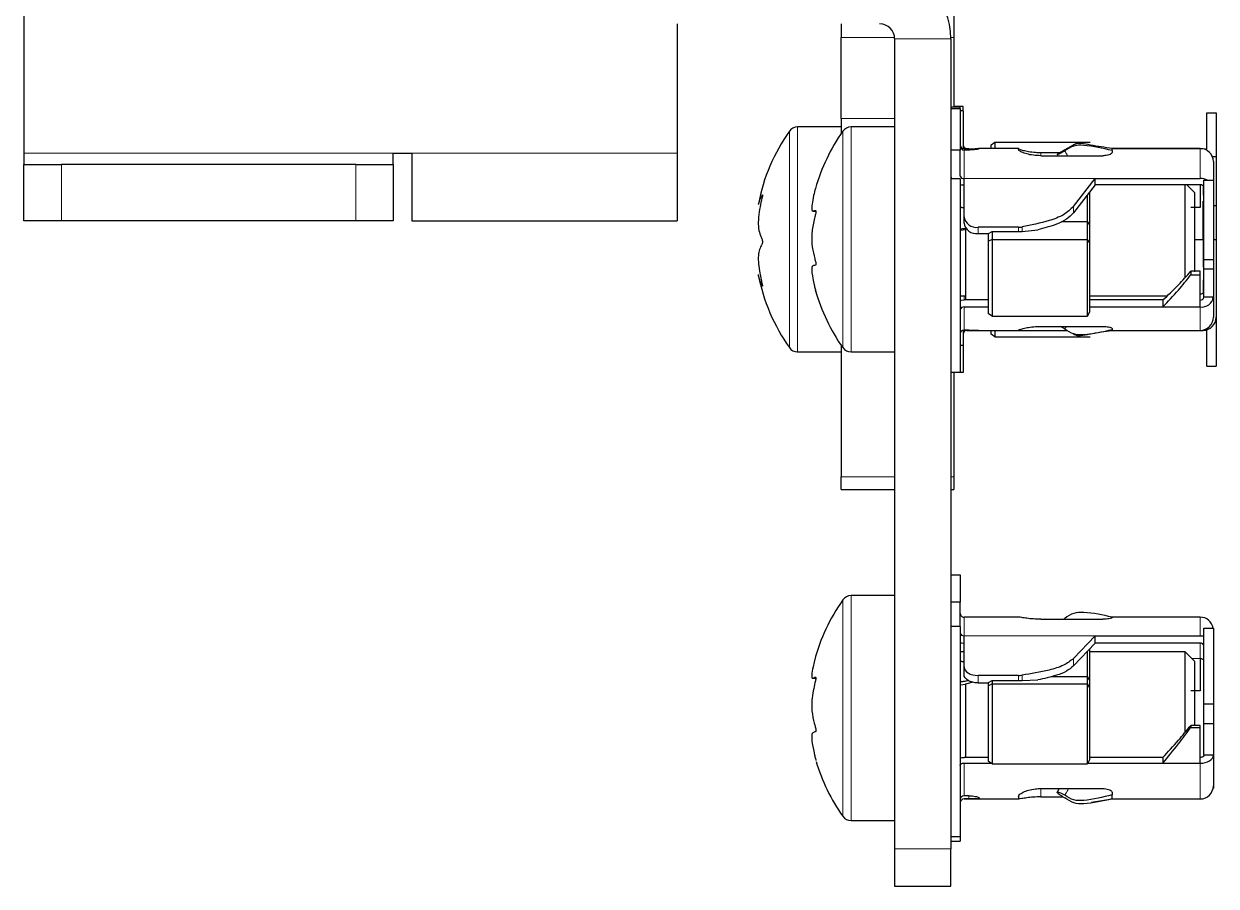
# Model space of a CAD drawing. Header units: millimetres. Extents: x -431 to 638, y -14 to 1990.
# Drawn here: x -81.8 to -18.2, y -14.5 to 31.5 of the extents above; entities that cross this region are included whole.
import ezdxf

# ---------------------------------------------------------------- set-up
doc = ezdxf.new("R2010")
doc.units = ezdxf.units.MM

msp = doc.modelspace()

# ---------------------------------------------------------------- linework, layer by layer
at = {"color": 7, "linetype": 'Continuous', "lineweight": 25}
for p, q in [((-81.843, 38.025), (-81.843, 24.625)), ((-32.243, 35.419), (-32.243, 30.802)), ((-46.993, 31.525), (-46.993, 24.625)), ((-38.243, 31.525), (-38.243, 30.802)), ((-38.243, 26.472), (-38.243, 30.802)), ((-35.393, 30.725), (-35.393, -12.475)), ((-32.393, 30.725), (-32.393, -12.475)), ((-32.243, 30.802), (-32.243, 27.125)), ((-32.393, 27.103), (-31.893, 27.103)), ((-32.393, 27.007), (-31.893, 27.007)), ((-31.743, 27.125), (-32.243, 27.125)), ((-31.893, 27.007), (-31.893, 27.103)), ((-31.893, 27.007), (-31.893, 24.778)), ((-31.743, 26.884), (-31.893, 26.884)), ((-31.743, 26.884), (-31.743, 27.125)), ((-31.743, 26.884), (-31.743, 24.867)), ((-18.743, 26.783), (-18.243, 26.783)), ((-18.743, 24.846), (-18.743, 26.783)), ((-18.243, 26.783), (-18.243, 24.441)), ((-38.243, 26.472), (-38.243, 25.677)), ((-38.243, 26.025), (-40.569, 26.025)), ((-35.393, 26.025), (-37.719, 26.025)), ((-31.443, 24.86), (-31.693, 24.86)), ((-31.543, 24.86), (-31.543, 24.875)), ((-31.543, 24.875), (-31.489, 24.875)), ((-28.793, 24.875), (-30.926, 24.875)), ((-30.893, 24.873), (-30.893, 24.864)), ((-30.243, 25.076), (-30.043, 25.218)), ((-30.243, 24.875), (-30.243, 25.076)), ((-30.043, 25.218), (-30.043, 24.875)), ((-30.043, 25.218), (-24.959, 25.218)), ((-28.793, 24.875), (-28.793, 24.82)), ((-25.865, 25.054), (-26.317, 24.805)), ((-19.093, 24.875), (-23.793, 24.875)), ((-23.793, 24.761), (-23.793, 24.875)), ((-23.793, 24.875), (-18.943, 24.875)), ((-81.843, 24.625), (-81.843, 24.025)), ((-62.143, 24.025), (-62.143, 24.625)), ((-62.143, 24.625), (-61.143, 24.625)), ((-61.143, 24.625), (-61.143, 21.025)), ((-46.993, 24.625), (-46.993, 21.025)), ((-31.893, 24.778), (-32.393, 24.778)), ((-31.893, 23.406), (-31.893, 24.778)), ((-31.443, 24.795), (-31.693, 24.795)), ((-27.593, 24.663), (-26.563, 24.663)), ((-27.593, 24.491), (-24.293, 24.491)), ((-26.721, 24.553), (-26.721, 24.556)), ((-26.721, 24.553), (-26.686, 24.491)), ((-23.793, 24.761), (-23.793, 24.662)), ((-18.446, 24.441), (-18.243, 24.441)), ((-18.393, 24.175), (-18.393, 23.193)), ((-18.243, 24.441), (-18.243, 21.831)), ((-81.843, 21.025), (-81.843, 24.025)), ((-81.843, 24.025), (-79.843, 24.025)), ((-64.143, 24.025), (-79.843, 24.025)), ((-64.143, 24.025), (-62.143, 24.025)), ((-62.143, 24.025), (-62.143, 21.025)), ((-31.893, 23.251), (-32.393, 23.251)), ((-31.893, 23.251), (-31.893, 12.948)), ((-31.693, 21.229), (-31.693, 23.272)), ((-25.848, 21.786), (-24.693, 23.272)), ((-24.693, 22.937), (-25.848, 21.451)), ((-24.693, 22.937), (-24.693, 23.272)), ((-24.693, 23.272), (-19.093, 23.272)), ((-19.093, 22.937), (-24.693, 22.937)), ((-19.893, 22.675), (-19.893, 22.937)), ((-19.393, 22.525), (-19.805, 22.937)), ((-18.893, 23.193), (-18.393, 23.193)), ((-18.893, 18.946), (-18.893, 23.193)), ((-18.393, 23.193), (-18.393, 18.946)), ((-25.109, 20.975), (-25.109, 22.403)), ((-24.993, 22.551), (-24.993, 20.82)), ((-19.893, 17.981), (-19.893, 22.675)), ((-19.393, 22.525), (-19.393, 22.234)), ((-19.093, 21.724), (-19.593, 21.724)), ((-19.393, 22.234), (-19.393, 18.295)), ((-18.393, 21.831), (-18.243, 21.831)), ((-18.243, 21.831), (-18.243, 20.025)), ((-79.843, 21.025), (-81.843, 21.025)), ((-64.143, 21.025), (-79.843, 21.025)), ((-62.143, 21.025), (-64.143, 21.025)), ((-61.143, 21.025), (-46.993, 21.025)), ((-39.744, 21.541), (-39.598, 21.541)), ((-31.693, 20.894), (-31.693, 21.229)), ((-31.893, 20.521), (-31.593, 20.558)), ((-31.593, 20.573), (-31.549, 20.584)), ((-31.593, 16.794), (-31.593, 20.573)), ((-28.792, 20.672), (-30.943, 20.672)), ((-30.393, 20.35), (-30.193, 20.44)), ((-30.193, 20.44), (-30.193, 20.014)), ((-30.193, 20.44), (-28.792, 20.44)), ((-28.598, 20.449), (-27.758, 20.534)), ((-26.485, 20.975), (-25.109, 20.975)), ((-25.109, 20.014), (-25.109, 20.975)), ((-24.993, 20.82), (-25.109, 20.975)), ((-24.993, 20.82), (-24.993, 19.869)), ((-30.943, 20.337), (-30.393, 20.337)), ((-30.393, 19.93), (-30.393, 20.35)), ((-30.193, 20.014), (-30.393, 19.93)), ((-30.393, 16.06), (-30.393, 19.93)), ((-30.193, 20.014), (-30.193, 15.924)), ((-30.193, 20.014), (-25.109, 20.014)), ((-25.109, 15.924), (-25.109, 20.014)), ((-24.993, 19.869), (-25.109, 20.014)), ((-24.993, 19.869), (-24.993, 16.16)), ((-19.393, 20.025), (-18.943, 20.025)), ((-18.943, 20.025), (-18.893, 20.025)), ((-18.393, 20.025), (-18.243, 20.025)), ((-18.243, 20.025), (-18.243, 15.875)), ((-18.893, 18.946), (-18.393, 18.946)), ((-18.893, 18.458), (-18.893, 18.946)), ((-18.893, 18.458), (-18.393, 18.458)), ((-18.893, 16.942), (-18.893, 18.458)), ((-18.393, 18.946), (-18.393, 18.458)), ((-18.393, 18.458), (-18.393, 16.942)), ((-19.593, 18.327), (-19.593, 18.132)), ((-19.093, 18.327), (-19.593, 18.327)), ((-19.593, 18.132), (-19.093, 18.132)), ((-19.093, 18.132), (-19.093, 18.327)), ((-31.893, 17.025), (-31.593, 17.025)), ((-30.393, 16.794), (-31.693, 16.794)), ((-24.993, 17.025), (-20.851, 17.025)), ((-21.093, 16.794), (-24.993, 16.794)), ((-21.093, 16.794), (-21.093, 16.422)), ((-18.393, 16.942), (-18.893, 16.942)), ((-18.393, 16.942), (-18.393, 15.875)), ((-31.693, 16.422), (-30.393, 16.422)), ((-30.193, 15.924), (-30.393, 16.06)), ((-30.193, 15.924), (-25.109, 15.924)), ((-24.993, 16.16), (-25.109, 15.924)), ((-24.993, 16.422), (-21.093, 16.422)), ((-21.093, 16.422), (-19.093, 16.422)), ((-27.593, 15.388), (-24.293, 15.388)), ((-23.793, 15.266), (-23.793, 15.207)), ((-18.243, 15.875), (-18.243, 13.268)), ((-31.743, 15.184), (-31.743, 14.393)), ((-31.443, 15.191), (-31.693, 15.191)), ((-31.543, 15.175), (-26.189, 15.175)), ((-30.926, 15.175), (-28.793, 15.175)), ((-30.243, 14.975), (-30.243, 15.175)), ((-30.043, 14.833), (-30.243, 14.975)), ((-30.043, 15.175), (-30.043, 14.833)), ((-30.043, 14.833), (-24.959, 14.833)), ((-28.793, 15.181), (-28.793, 15.175)), ((-23.793, 15.175), (-23.793, 15.207)), ((-23.793, 15.175), (-19.093, 15.175)), ((-23.793, 15.175), (-18.943, 15.175)), ((-18.743, 13.268), (-18.743, 15.205)), ((-40.569, 14.025), (-38.243, 14.025)), ((-38.243, 14.374), (-38.243, 7.356)), ((-37.719, 14.025), (-35.393, 14.025)), ((-31.893, 14.393), (-31.743, 14.393)), ((-31.743, 14.393), (-31.743, 12.925)), ((-32.393, 12.948), (-31.893, 12.948)), ((-32.243, 12.948), (-32.243, 7.356)), ((-31.743, 12.925), (-32.243, 12.925)), ((-18.743, 13.268), (-18.243, 13.268)), ((-38.243, 6.686), (-38.243, 7.356)), ((-32.243, 7.356), (-32.243, 6.686)), ((-38.243, 6.686), (-35.393, 6.686)), ((-32.393, 6.686), (-32.243, 6.686)), ((-32.393, 2.125), (-31.893, 2.125)), ((-31.893, 2.125), (-31.893, 0.674)), ((-35.393, 1.025), (-37.719, 1.025)), ((-31.893, 0.674), (-32.393, 0.674)), ((-31.893, -0.632), (-31.893, 0.674)), ((-31.893, -0.632), (-32.393, -0.632)), ((-31.893, -0.632), (-31.893, -11.826)), ((-31.399, -0.125), (-31.693, -0.125)), ((-28.774, -0.125), (-31.399, -0.125)), ((-27.593, -0.236), (-24.293, -0.236)), ((-19.093, -0.125), (-23.793, -0.125)), ((-23.793, -0.127), (-23.793, -0.125)), ((-23.793, -0.127), (-23.793, -0.155)), ((-31.693, -2.782), (-31.693, -1.116)), ((-25.848, -2.328), (-24.693, -1.116)), ((-24.693, -1.514), (-24.693, -1.116)), ((-24.693, -1.116), (-19.093, -1.116)), ((-18.893, -0.704), (-18.393, -0.704)), ((-18.893, -4.752), (-18.893, -0.704)), ((-18.393, -0.704), (-18.393, -4.752)), ((-24.693, -1.514), (-25.848, -2.725)), ((-24.993, -1.828), (-24.993, -3.476)), ((-19.093, -1.514), (-24.693, -1.514)), ((-31.693, -1.975), (-31.893, -1.975)), ((-25.109, -3.292), (-25.109, -1.95)), ((-19.893, -1.975), (-24.993, -1.975)), ((-19.393, -2.475), (-19.893, -1.975)), ((-19.893, -4.716), (-19.893, -1.975)), ((-19.393, -2.475), (-19.393, -4.759)), ((-31.693, -3.18), (-31.693, -2.782)), ((-39.77, -3.386), (-39.594, -3.386)), ((-31.893, -3.727), (-31.593, -3.708)), ((-31.593, -3.673), (-31.253, -3.591)), ((-31.593, -7.61), (-31.593, -3.673)), ((-28.792, -3.236), (-30.943, -3.236)), ((-30.943, -3.634), (-30.393, -3.634)), ((-30.393, -3.618), (-30.193, -3.512)), ((-30.393, -3.791), (-30.393, -3.618)), ((-30.193, -3.687), (-30.393, -3.791)), ((-30.393, -7.827), (-30.393, -3.791)), ((-30.193, -3.512), (-30.193, -3.687)), ((-30.193, -3.512), (-28.792, -3.512)), ((-30.193, -3.687), (-30.193, -7.952)), ((-30.193, -3.687), (-25.109, -3.687)), ((-28.598, -3.508), (-27.758, -3.473)), ((-27.021, -3.292), (-25.109, -3.292)), ((-25.109, -3.687), (-25.109, -3.292)), ((-24.993, -3.476), (-25.109, -3.292)), ((-25.109, -7.952), (-25.109, -3.687)), ((-24.993, -3.867), (-25.109, -3.687)), ((-24.993, -3.476), (-24.993, -3.867)), ((-24.993, -3.867), (-24.993, -7.735)), ((-19.093, -4.049), (-19.593, -4.049)), ((-19.893, -6.282), (-19.893, -4.716)), ((-19.393, -4.759), (-19.393, -5.914)), ((-18.893, -4.752), (-18.393, -4.752)), ((-18.893, -5.801), (-18.893, -4.752)), ((-18.393, -4.752), (-18.393, -5.801)), ((-19.593, -5.9), (-19.593, -6.007)), ((-19.093, -5.9), (-19.593, -5.9)), ((-19.593, -6.007), (-19.093, -6.007)), ((-19.093, -6.007), (-19.093, -5.9)), ((-18.893, -5.801), (-18.393, -5.801)), ((-18.893, -7.489), (-18.893, -5.801)), ((-18.393, -5.801), (-18.393, -7.489)), ((-30.393, -7.61), (-31.693, -7.61)), ((-21.093, -7.61), (-24.993, -7.61)), ((-21.093, -7.61), (-21.093, -7.913)), ((-18.393, -7.489), (-18.893, -7.489)), ((-18.393, -7.489), (-18.393, -9.125)), ((-31.693, -7.913), (-30.256, -7.913)), ((-30.193, -7.952), (-30.393, -7.827)), ((-30.193, -7.952), (-25.109, -7.952)), ((-24.993, -7.735), (-25.109, -7.952)), ((-25.088, -7.913), (-21.093, -7.913)), ((-21.093, -7.913), (-19.093, -7.913)), ((-27.593, -9.268), (-24.293, -9.268)), ((-26.721, -9.471), (-26.721, -9.466)), ((-26.611, -9.268), (-26.72, -9.462)), ((-23.793, -9.478), (-23.793, -9.608)), ((-18.404, -9.246), (-18.393, -9.246)), ((-18.393, -9.125), (-18.393, -9.246)), ((-31.443, -9.655), (-31.693, -9.655)), ((-31.693, -9.825), (-31.399, -9.825)), ((-31.443, -9.825), (-31.693, -9.825)), ((-31.399, -9.825), (-28.774, -9.825)), ((-30.893, -9.769), (-30.893, -9.791)), ((-28.793, -9.693), (-28.793, -9.821)), ((-27.593, -9.713), (-26.397, -9.713)), ((-24.885, -10.001), (-23.793, -9.814)), ((-23.793, -9.825), (-23.793, -9.608)), ((-23.793, -9.825), (-19.093, -9.825)), ((-37.719, -10.975), (-35.393, -10.975)), ((-32.393, -11.826), (-31.893, -11.826)), ((-32.393, -12.075), (-31.893, -12.075)), ((-31.893, -11.826), (-31.893, -12.075)), ((-35.393, -12.475), (-35.393, -14.475)), ((-32.393, -14.475), (-32.393, -12.475)), ((-35.393, -14.475), (-32.393, -14.475))]:
    msp.add_line(p, q, dxfattribs=at)
at = {"color": 8, "linetype": 'Continuous', "lineweight": 18}
for p, q in [((-38.243, 30.802), (-35.397, 30.802)), ((-35.393, 30.725), (-32.393, 30.725)), ((-32.394, 30.802), (-32.243, 30.802)), ((-35.393, 26.472), (-38.243, 26.472)), ((-41.01, 25.791), (-41.01, 25.797)), ((-41.01, 14.254), (-41.01, 25.791)), ((-40.569, 26.019), (-40.569, 26.025)), ((-40.569, 14.025), (-40.569, 26.019)), ((-38.16, 14.254), (-38.16, 25.797)), ((-37.719, 14.025), (-37.719, 26.025)), ((-31.443, 24.795), (-31.443, 24.86)), ((-19.093, 23.272), (-19.093, 24.875)), ((-81.843, 24.625), (-62.143, 24.625)), ((-61.143, 24.625), (-46.993, 24.625)), ((-31.693, 24.795), (-31.693, 23.272)), ((-27.593, 24.663), (-27.593, 24.491)), ((-79.843, 24.025), (-79.843, 21.025)), ((-64.143, 21.025), (-64.143, 24.025)), ((-31.693, 23.272), (-24.693, 23.272)), ((-18.943, 22.385), (-18.943, 22.892)), ((-25.848, 21.451), (-25.848, 21.786)), ((-30.943, 20.672), (-30.943, 20.337)), ((-28.792, 20.44), (-28.792, 20.672)), ((-28.598, 20.691), (-28.598, 20.449)), ((-18.943, 18.544), (-18.943, 20.025)), ((-18.943, 17.159), (-18.943, 17.87)), ((-31.693, 17.025), (-31.693, 16.794)), ((-19.093, 16.794), (-19.093, 17.114)), ((-31.693, 16.422), (-31.693, 15.191)), ((-19.093, 15.175), (-19.093, 16.422)), ((-31.543, 15.191), (-31.543, 15.175)), ((-18.943, 15.175), (-18.943, 15.192)), ((-38.243, 7.356), (-35.393, 7.356)), ((-32.393, 7.356), (-32.243, 7.356)), ((-38.16, -10.746), (-38.16, 0.797)), ((-37.719, -10.975), (-37.719, 1.025)), ((-31.693, -0.125), (-31.693, -1.116)), ((-26.317, -0.189), (-26.291, -0.236)), ((-19.093, -1.116), (-19.093, -0.125)), ((-31.693, -1.116), (-24.693, -1.116)), ((-19.093, -2.339), (-19.093, -1.514)), ((-25.848, -2.725), (-25.848, -2.328)), ((-19.093, -2.339), (-19.529, -2.339)), ((-30.943, -3.236), (-30.943, -3.634)), ((-28.792, -3.512), (-28.792, -3.236)), ((-28.598, -3.221), (-28.598, -3.508)), ((-31.693, -7.913), (-31.693, -9.655)), ((-19.093, -9.825), (-19.093, -7.913)), ((-27.593, -9.268), (-27.593, -9.713)), ((-31.443, -9.825), (-31.443, -9.655)), ((-32.393, -12.475), (-35.393, -12.475))]:
    msp.add_line(p, q, dxfattribs=at)
at = {"color": 7, "linetype": 'Continuous', "lineweight": 25, "flags": 128}
for points in [[(-18.943, 24.875), (-18.807, 24.862), (-18.743, 24.846)], [(-32.393, 23.406), (-32.38, 23.314), (-32.354, 23.251)], [(-31.893, 22.957), (-31.83, 22.946), (-31.693, 22.937)], [(-31.893, 16.772), (-31.83, 16.784), (-31.693, 16.794)], [(-19.093, -1.116), (-18.957, -1.127), (-18.893, -1.139)], [(-31.893, -1.49), (-31.83, -1.503), (-31.693, -1.514)], [(-18.893, -2.46), (-18.897, -2.437), (-18.909, -2.414), (-18.927, -2.393), (-18.952, -2.375), (-18.982, -2.36), (-19.017, -2.348), (-19.054, -2.342), (-19.093, -2.339)], [(-31.693, -2.782), (-31.679, -2.871), (-31.636, -2.956), (-31.567, -3.034), (-31.474, -3.103), (-31.36, -3.16), (-31.23, -3.202), (-31.09, -3.228), (-30.943, -3.236)], [(-30.943, -3.634), (-31.09, -3.625), (-31.23, -3.599), (-31.36, -3.557), (-31.474, -3.501), (-31.567, -3.432), (-31.636, -3.354), (-31.679, -3.268), (-31.693, -3.18)], [(-31.893, -7.628), (-31.83, -7.618), (-31.693, -7.61)], [(-18.893, -7.489), (-18.897, -7.512), (-18.909, -7.535), (-18.927, -7.556), (-18.952, -7.574), (-18.982, -7.589), (-19.017, -7.601), (-19.054, -7.608), (-19.093, -7.61)], [(-19.093, -7.913), (-18.957, -7.905), (-18.826, -7.881), (-18.704, -7.841), (-18.598, -7.789), (-18.511, -7.724), (-18.447, -7.651), (-18.407, -7.571), (-18.393, -7.489)], [(-31.893, -8.034), (-31.89, -8.01), (-31.878, -7.988), (-31.86, -7.967), (-31.835, -7.948), (-31.805, -7.933), (-31.77, -7.922), (-31.732, -7.915), (-31.693, -7.913)]]:
    msp.add_lwpolyline(points, dxfattribs=at)
at = {"color": 7, "linetype": 'Continuous', "lineweight": 25}
for centre, radius, start, end in [((-36.193, 30.725), 3.8, 360, 90), ((-36.193, 30.725), 0.8, 0, 90), ((-32.843, 20.025), 10, 144.74847, 169.13664), ((-40.569, 25.485), 0.54, 90, 144.74847), ((-29.993, 20.025), 10, 144.74847, 164.2164), ((-37.719, 25.485), 0.54, 90, 144.74847), ((-31.694, 25.06), 0.2, 180.08935, 270.08907), ((-31.695, 24.993), 0.198, 180.48602, 270.47792), ((-31.543, 25.075), 0.2, 180, 270), ((-19.093, 24.175), 0.7, 360, 90), ((-31.721, 23.447), 0.177, 193.44863, 278.95624), ((-19.086, 22.31), 0.962, 66.6447, 90.4317), ((-19.066, 22.762), 0.177, 13.44863, 98.95624), ((-31.027, 21.342), 0.676, 189.63694, 277.14426), ((-31.027, 21.007), 0.676, 189.63694, 277.14426), ((-28.792, 21.667), 0.996, 269.96573, 281.24283), ((-32.843, 20.025), 10, 190.82426, 215.25153), ((-29.993, 20.025), 10, 195.76708, 215.25153), ((-19.066, 17.289), 0.177, 261.04376, 346.55137), ((-19.015, 17.048), 0.63, 262.85574, 350.36306), ((-19.071, 16.972), 0.18, 262.85574, 350.36306), ((-31.716, 16.244), 0.18, 82.85574, 170.36306), ((-19.093, 15.875), 0.7, 270, 360), ((-18.943, 15.875), 0.7, 270, 0), ((-31.694, 14.991), 0.2, 89.91093, 179.91065), ((-31.543, 14.975), 0.2, 90, 180), ((-40.569, 14.565), 0.54, 215.25153, 270), ((-37.719, 14.565), 0.54, 215.25153, 270), ((-29.993, -4.975), 10, 144.74847, 165.35216), ((-37.719, 0.485), 0.54, 90, 144.74847), ((-31.693, 0.075), 0.2, 180.0002, 270.0002), ((-19.093, -0.825), 0.7, 9.94909, 90), ((-31.712, -0.934), 0.183, 187.23659, 275.7518), ((-19.075, -1.696), 0.183, 7.23659, 95.7518), ((-28.791, -2.022), 1.214, 269.96029, 279.18959), ((-29.993, -4.975), 10, 196.54426, 215.25153), ((-19.093, -9.125), 0.7, 270, 360), ((-31.697, -9.851), 0.197, 88.99664, 178.9602), ((-31.693, -10.025), 0.2, 89.9998, 179.9998), ((-37.719, -10.435), 0.54, 215.25153, 270)]:
    msp.add_arc(centre, radius, start, end, dxfattribs=at)
for centre, ratio in [((-28.792, 20.707), 0.356453), ((-28.792, -3.402), 0.14648)]:
    msp.add_ellipse(centre, major_axis=(0.75, 0), ratio=ratio, start_param=4.712389, end_param=4.975032, dxfattribs=at)
for points, knots in [([(-31.443, 24.86), (-31.382, 24.861), (-31.258, 24.862), (-31.093, 24.868), (-30.969, 24.874), (-30.903, 24.876), (-30.896, 24.874), (-30.893, 24.873)], [0, 0, 0, 0, 0.214393, 0.428789, 0.643061, 0.856854, 1, 1, 1, 1]), ([(-30.893, 24.864), (-30.899, 24.859), (-30.911, 24.849), (-31.006, 24.828), (-31.144, 24.808), (-31.299, 24.796), (-31.402, 24.795), (-31.443, 24.795)], [0, 0, 0, 0, 0.214305, 0.42865, 0.642279, 0.856223, 1, 1, 1, 1]), ([(-28.793, 24.87), (-28.781, 24.86), (-28.756, 24.841), (-28.556, 24.777), (-28.259, 24.713), (-27.92, 24.67), (-27.69, 24.665), (-27.593, 24.663)], [0, 0, 0, 0, 0.212833, 0.42585, 0.635542, 0.846587, 1, 1, 1, 1]), ([(-27.593, 24.491), (-27.728, 24.496), (-27.998, 24.506), (-28.357, 24.583), (-28.627, 24.679), (-28.772, 24.766), (-28.787, 24.804), (-28.793, 24.82)], [0, 0, 0, 0, 0.213238, 0.42649, 0.63916, 0.849598, 1, 1, 1, 1]), ([(-26.317, 24.805), (-26.366, 24.777), (-26.463, 24.723), (-26.588, 24.648), (-26.678, 24.591), (-26.717, 24.563), (-26.72, 24.557), (-26.721, 24.556)], [0, 0, 0, 0, 0.225867, 0.4517344, 0.6775983, 0.9034793, 1, 1, 1, 1]), ([(-23.793, 24.761), (-24.292, 24.883), (-24.963, 25.048), (-25.858, 25.06), (-26.163, 24.855), (-26.317, 24.751)], [0, 0, 0, 0, 0.587693, 0.790818, 1, 1, 1, 1]), ([(-23.793, 24.875), (-24.181, 24.932), (-24.742, 25.014), (-25.351, 25.142), (-25.683, 25.159), (-25.823, 25.079), (-25.893, 25.039)], [0, 0, 0, 0, 0.53039, 0.769058, 0.884473, 1, 1, 1, 1]), ([(-26.721, 24.553), (-26.716, 24.553), (-26.706, 24.553), (-26.631, 24.587), (-26.52, 24.642), (-26.408, 24.702), (-26.338, 24.739), (-26.317, 24.751)], [0, 0, 0, 0, 0.225883, 0.451767, 0.67765, 0.903524, 1, 1, 1, 1]), ([(-23.793, 24.662), (-23.799, 24.645), (-23.81, 24.611), (-23.895, 24.559), (-24.022, 24.517), (-24.163, 24.494), (-24.256, 24.491), (-24.293, 24.491)], [0, 0, 0, 0, 0.214373, 0.428779, 0.642592, 0.856666, 1, 1, 1, 1]), ([(-19.093, 22.937), (-19.093, 22.782), (-19.093, 22.423), (-19.093, 21.977), (-19.093, 21.724)], [0, 0, 0, 0, 0.4334515, 1, 1, 1, 1]), ([(-42.664, 21.908), (-42.665, 21.901), (-42.667, 21.882), (-42.604, 22.069), (-42.524, 22.271), (-42.466, 22.38), (-42.45, 22.399), (-42.444, 22.396), (-42.443, 22.386), (-42.445, 22.364), (-42.453, 22.313), (-42.498, 22.108), (-42.581, 21.742), (-42.65, 21.286), (-42.674, 20.882), (-42.65, 20.523), (-42.577, 20.284), (-42.497, 20.1), (-42.459, 20), (-42.447, 19.945), (-42.443, 19.915), (-42.443, 19.89), (-42.446, 19.862), (-42.456, 19.811), (-42.513, 19.676), (-42.604, 19.514), (-42.67, 19.23), (-42.667, 18.805), (-42.609, 18.338), (-42.531, 17.954), (-42.473, 17.695), (-42.452, 17.602), (-42.444, 17.553), (-42.443, 17.538), (-42.445, 17.53), (-42.453, 17.534), (-42.494, 17.612), (-42.575, 17.829), (-42.648, 18.07), (-42.66, 18.126), (-42.664, 18.145)], [0, 0, 0, 0, 0.031606, 0.08599, 0.146926, 0.162165, 0.169821, 0.172902, 0.176017, 0.178677, 0.182699, 0.194136, 0.245481, 0.30493, 0.341521, 0.378321, 0.450036, 0.485425, 0.500034, 0.504619, 0.507564, 0.510071, 0.512573, 0.517012, 0.53072, 0.594642, 0.659092, 0.697147, 0.750509, 0.809821, 0.823325, 0.836953, 0.840019, 0.842585, 0.845154, 0.849068, 0.859852, 0.907936, 0.969401, 1, 1, 1, 1]), ([(-39.615, 22.749), (-39.617, 22.744), (-39.648, 22.636), (-39.728, 22.318), (-39.797, 21.948), (-39.824, 21.665), (-39.799, 21.512), (-39.72, 21.549), (-39.637, 21.571), (-39.608, 21.564), (-39.596, 21.542), (-39.593, 21.521), (-39.593, 21.497), (-39.597, 21.461), (-39.615, 21.368), (-39.695, 21.063), (-39.781, 20.682), (-39.824, 20.172), (-39.805, 19.667), (-39.732, 19.302), (-39.66, 19.022), (-39.632, 18.918), (-39.613, 18.84), (-39.601, 18.783), (-39.594, 18.738), (-39.594, 18.72), (-39.593, 18.713)], [0, 0, 0, 0, 0.00365, 0.077461, 0.171814, 0.228586, 0.285766, 0.416114, 0.454923, 0.474397, 0.482246, 0.486516, 0.490821, 0.495681, 0.504404, 0.537695, 0.669138, 0.731239, 0.794134, 0.916194, 0.946326, 0.965487, 0.978097, 0.99078, 0.995843, 1, 1, 1, 1]), ([(-31.893, 21.79), (-31.892, 21.785), (-31.89, 21.775), (-31.873, 21.759), (-31.837, 21.741), (-31.766, 21.731), (-31.718, 21.723), (-31.693, 21.718)], [0, 0, 0, 0, 0.195302, 0.377541, 0.538909, 0.761383, 1, 1, 1, 1]), ([(-25.848, 21.786), (-26.017, 21.626), (-26.368, 21.295), (-27.35, 20.946), (-28.113, 20.79), (-28.598, 20.691)], [0, 0, 0, 0, 0.254027, 0.526591, 1, 1, 1, 1]), ([(-18.943, 20.025), (-18.943, 20.42), (-18.943, 21.125), (-18.943, 21.785), (-18.943, 22.075)], [0, 0, 0, 0, 0.559866, 1, 1, 1, 1]), ([(-25.848, 21.451), (-25.968, 21.329), (-26.213, 21.078), (-26.877, 20.763), (-27.417, 20.623), (-27.758, 20.534)], [0, 0, 0, 0, 0.261809, 0.533628, 1, 1, 1, 1]), ([(-31.893, 20.627), (-31.892, 20.622), (-31.89, 20.612), (-31.873, 20.601), (-31.835, 20.593), (-31.759, 20.6), (-31.677, 20.61), (-31.62, 20.624), (-31.59, 20.632)], [0, 0, 0, 0, 0.146813, 0.283805, 0.40511, 0.587871, 0.783158, 1, 1, 1, 1]), ([(-39.593, 18.713), (-39.594, 18.705), (-39.594, 18.688), (-39.603, 18.66), (-39.645, 18.624), (-39.726, 18.642), (-39.796, 18.614), (-39.824, 18.483), (-39.802, 18.155), (-39.725, 17.748), (-39.644, 17.418), (-39.612, 17.297), (-39.598, 17.246), (-39.594, 17.229), (-39.593, 17.226), (-39.596, 17.234), (-39.603, 17.257), (-39.611, 17.287), (-39.616, 17.305)], [0, 0, 0, 0, 0.0080985, 0.0194887, 0.0510507, 0.192127, 0.3599728, 0.4662721, 0.5734397, 0.8070788, 0.883862, 0.9223376, 0.9416812, 0.9500322, 0.9584695, 0.9657153, 0.9784816, 1, 1, 1, 1]), ([(-21.093, 16.794), (-20.813, 17.05), (-20.313, 17.507), (-19.813, 18.076), (-19.593, 18.327)], [0, 0, 0, 0, 0.559868, 1, 1, 1, 1]), ([(-21.093, 16.422), (-20.813, 16.711), (-20.313, 17.227), (-19.813, 17.855), (-19.593, 18.132)], [0, 0, 0, 0, 0.559911, 1, 1, 1, 1]), ([(-19.093, 16.422), (-19.093, 16.711), (-19.093, 17.227), (-19.093, 17.855), (-19.093, 18.132)], [0, 0, 0, 0, 0.559866, 1, 1, 1, 1]), ([(-28.793, 15.181), (-28.781, 15.19), (-28.756, 15.21), (-28.556, 15.274), (-28.259, 15.338), (-27.92, 15.381), (-27.69, 15.386), (-27.593, 15.388)], [0, 0, 0, 0, 0.212833, 0.42585, 0.635542, 0.846587, 1, 1, 1, 1]), ([(-26.317, 15.246), (-26.367, 15.274), (-26.457, 15.325), (-26.53, 15.368), (-26.563, 15.388)], [0, 0, 0, 0, 0.54387, 1, 1, 1, 1]), ([(-24.293, 15.388), (-24.237, 15.386), (-24.125, 15.383), (-23.975, 15.358), (-23.862, 15.325), (-23.802, 15.292), (-23.796, 15.274), (-23.793, 15.266)], [0, 0, 0, 0, 0.214445, 0.428893, 0.643239, 0.857188, 1, 1, 1, 1]), ([(-31.443, 15.191), (-31.381, 15.19), (-31.258, 15.189), (-31.095, 15.183), (-30.975, 15.176), (-30.941, 15.176), (-30.926, 15.176)], [0, 0, 0, 0, 0.268337, 0.536678, 0.804865, 1, 1, 1, 1]), ([(-23.793, 15.207), (-24.292, 15.087), (-24.963, 14.927), (-25.858, 14.931), (-26.163, 15.14), (-26.317, 15.246)], [0, 0, 0, 0, 0.587693, 0.790818, 1, 1, 1, 1]), ([(-25.893, 15.012), (-25.833, 14.978), (-25.744, 14.926), (-25.599, 14.895), (-25.364, 14.904), (-24.763, 15.039), (-24.193, 15.119), (-23.793, 15.175)], [0, 0, 0, 0, 0.113251, 0.16898, 0.224646, 0.455828, 1, 1, 1, 1]), ([(-23.793, -0.127), (-24.292, -0.011), (-24.963, 0.144), (-25.858, 0.128), (-26.163, -0.083), (-26.317, -0.189)], [0, 0, 0, 0, 0.5876932, 0.7908183, 1, 1, 1, 1]), ([(-27.593, -0.236), (-27.728, -0.233), (-27.998, -0.227), (-28.358, -0.187), (-28.624, -0.146), (-28.756, -0.124), (-28.771, -0.126), (-28.774, -0.127)], [0, 0, 0, 0, 0.234814, 0.469643, 0.703831, 0.935562, 1, 1, 1, 1]), ([(-26.397, -0.236), (-26.391, -0.232), (-26.366, -0.217), (-26.338, -0.201), (-26.317, -0.189)], [0, 0, 0, 0, 0.235419, 1, 1, 1, 1]), ([(-23.793, -0.155), (-23.799, -0.161), (-23.81, -0.175), (-23.895, -0.2), (-24.022, -0.221), (-24.163, -0.234), (-24.256, -0.235), (-24.293, -0.236)], [0, 0, 0, 0, 0.214373, 0.428779, 0.642592, 0.856666, 1, 1, 1, 1]), ([(-39.664, -2.444), (-39.693, -2.555), (-39.764, -2.829), (-39.82, -3.19), (-39.817, -3.387), (-39.759, -3.396), (-39.681, -3.338), (-39.623, -3.321), (-39.602, -3.325), (-39.594, -3.353), (-39.593, -3.372), (-39.595, -3.398), (-39.603, -3.452), (-39.644, -3.637), (-39.726, -3.953), (-39.797, -4.367), (-39.824, -4.791), (-39.799, -5.278), (-39.72, -5.642), (-39.637, -5.94), (-39.608, -6.055), (-39.596, -6.117), (-39.593, -6.15), (-39.593, -6.175), (-39.597, -6.2), (-39.615, -6.237), (-39.695, -6.269), (-39.781, -6.274), (-39.824, -6.439), (-39.805, -6.788), (-39.732, -7.189), (-39.66, -7.499), (-39.632, -7.61), (-39.613, -7.685), (-39.601, -7.733), (-39.594, -7.759), (-39.594, -7.763), (-39.593, -7.764)], [0, 0, 0, 0, 0.0462326, 0.1134668, 0.1531658, 0.2088325, 0.2707066, 0.2847934, 0.299011, 0.3022091, 0.3048859, 0.3075656, 0.3116483, 0.3228988, 0.3730594, 0.4371797, 0.475761, 0.5146193, 0.6032015, 0.6295758, 0.6428098, 0.648144, 0.6510455, 0.6539713, 0.6572742, 0.6632022, 0.6858261, 0.7751522, 0.8173549, 0.8600971, 0.9430467, 0.9635243, 0.9765453, 0.9851153, 0.9937346, 0.9971753, 1, 1, 1, 1]), ([(-31.893, -2.402), (-31.892, -2.411), (-31.89, -2.429), (-31.873, -2.454), (-31.837, -2.481), (-31.766, -2.492), (-31.718, -2.5), (-31.693, -2.504)], [0, 0, 0, 0, 0.195302, 0.377541, 0.538909, 0.761383, 1, 1, 1, 1]), ([(-25.848, -2.328), (-26.017, -2.458), (-26.368, -2.728), (-27.35, -3.013), (-28.113, -3.14), (-28.598, -3.221)], [0, 0, 0, 0, 0.254027, 0.526591, 1, 1, 1, 1]), ([(-19.093, -2.339), (-19.093, -2.637), (-19.093, -3.168), (-19.093, -3.78), (-19.093, -4.049)], [0, 0, 0, 0, 0.559785, 1, 1, 1, 1]), ([(-25.848, -2.725), (-25.968, -2.825), (-26.213, -3.029), (-26.877, -3.287), (-27.417, -3.401), (-27.758, -3.473)], [0, 0, 0, 0, 0.261809, 0.533628, 1, 1, 1, 1]), ([(-31.893, -3.491), (-31.892, -3.499), (-31.89, -3.516), (-31.873, -3.537), (-31.835, -3.555), (-31.759, -3.55), (-31.64, -3.537), (-31.546, -3.514), (-31.478, -3.497)], [0, 0, 0, 0, 0.115696, 0.223653, 0.319247, 0.463273, 0.617169, 1, 1, 1, 1]), ([(-21.093, -7.61), (-20.813, -7.312), (-20.313, -6.781), (-19.813, -6.17), (-19.593, -5.9)], [0, 0, 0, 0, 0.559868, 1, 1, 1, 1]), ([(-21.093, -7.913), (-20.813, -7.579), (-20.313, -6.982), (-19.813, -6.305), (-19.593, -6.007)], [0, 0, 0, 0, 0.559911, 1, 1, 1, 1]), ([(-19.093, -7.913), (-19.093, -7.579), (-19.093, -6.982), (-19.093, -6.305), (-19.093, -6.007)], [0, 0, 0, 0, 0.559866, 1, 1, 1, 1]), ([(-28.793, -9.693), (-28.781, -9.658), (-28.756, -9.589), (-28.556, -9.461), (-28.259, -9.349), (-27.92, -9.279), (-27.69, -9.271), (-27.593, -9.268)], [0, 0, 0, 0, 0.212833, 0.42585, 0.635542, 0.846587, 1, 1, 1, 1]), ([(-26.317, -9.621), (-26.366, -9.595), (-26.463, -9.545), (-26.588, -9.489), (-26.678, -9.458), (-26.717, -9.454), (-26.72, -9.463), (-26.721, -9.466)], [0, 0, 0, 0, 0.225867, 0.451734, 0.677598, 0.903479, 1, 1, 1, 1]), ([(-26.721, -9.471), (-26.716, -9.482), (-26.706, -9.502), (-26.631, -9.564), (-26.52, -9.64), (-26.408, -9.709), (-26.338, -9.748), (-26.317, -9.76)], [0, 0, 0, 0, 0.225883, 0.451767, 0.67765, 0.903524, 1, 1, 1, 1]), ([(-24.293, -9.268), (-24.237, -9.271), (-24.125, -9.276), (-23.975, -9.315), (-23.862, -9.371), (-23.802, -9.429), (-23.796, -9.464), (-23.793, -9.478)], [0, 0, 0, 0, 0.214445, 0.428893, 0.643239, 0.857188, 1, 1, 1, 1]), ([(-31.443, -9.655), (-31.382, -9.656), (-31.258, -9.659), (-31.093, -9.683), (-30.969, -9.715), (-30.903, -9.746), (-30.896, -9.762), (-30.893, -9.769)], [0, 0, 0, 0, 0.214393, 0.428789, 0.643061, 0.856854, 1, 1, 1, 1]), ([(-30.893, -9.791), (-30.899, -9.798), (-30.911, -9.811), (-31.006, -9.82), (-31.144, -9.824), (-31.299, -9.825), (-31.402, -9.825), (-31.443, -9.825)], [0, 0, 0, 0, 0.214305, 0.42865, 0.642279, 0.856223, 1, 1, 1, 1]), ([(-27.593, -9.713), (-27.728, -9.716), (-27.998, -9.722), (-28.357, -9.762), (-28.627, -9.803), (-28.772, -9.827), (-28.787, -9.823), (-28.793, -9.821)], [0, 0, 0, 0, 0.213238, 0.42649, 0.63916, 0.849598, 1, 1, 1, 1]), ([(-23.793, -9.608), (-24.292, -9.732), (-24.963, -9.899), (-25.858, -9.923), (-26.163, -9.722), (-26.317, -9.621)], [0, 0, 0, 0, 0.587693, 0.790818, 1, 1, 1, 1]), ([(-23.793, -9.822), (-24.292, -9.938), (-24.963, -10.094), (-25.858, -10.077), (-26.163, -9.867), (-26.317, -9.76)], [0, 0, 0, 0, 0.587693, 0.790818, 1, 1, 1, 1])]:
    msp.add_open_spline(points, degree=3, knots=knots, dxfattribs=at)
at = {"color": 8, "linetype": 'Continuous', "lineweight": 18}
for points, knots in [([(-26.317, 24.751), (-26.275, 24.678), (-26.226, 24.591), (-26.176, 24.504), (-26.168, 24.491)], [0, 0, 0, 0, 0.842756, 1, 1, 1, 1]), ([(-26.236, 15.388), (-26.248, 15.368), (-26.275, 15.321), (-26.301, 15.274), (-26.317, 15.246)], [0, 0, 0, 0, 0.4153928, 1, 1, 1, 1]), ([(-26.114, -9.268), (-26.119, -9.277), (-26.145, -9.322), (-26.197, -9.412), (-26.26, -9.521), (-26.301, -9.593), (-26.317, -9.621)], [0, 0, 0, 0, 0.073986, 0.383014, 0.76733, 1, 1, 1, 1])]:
    msp.add_open_spline(points, degree=3, knots=knots, dxfattribs=at)

doc.saveas('drawing.dxf')
